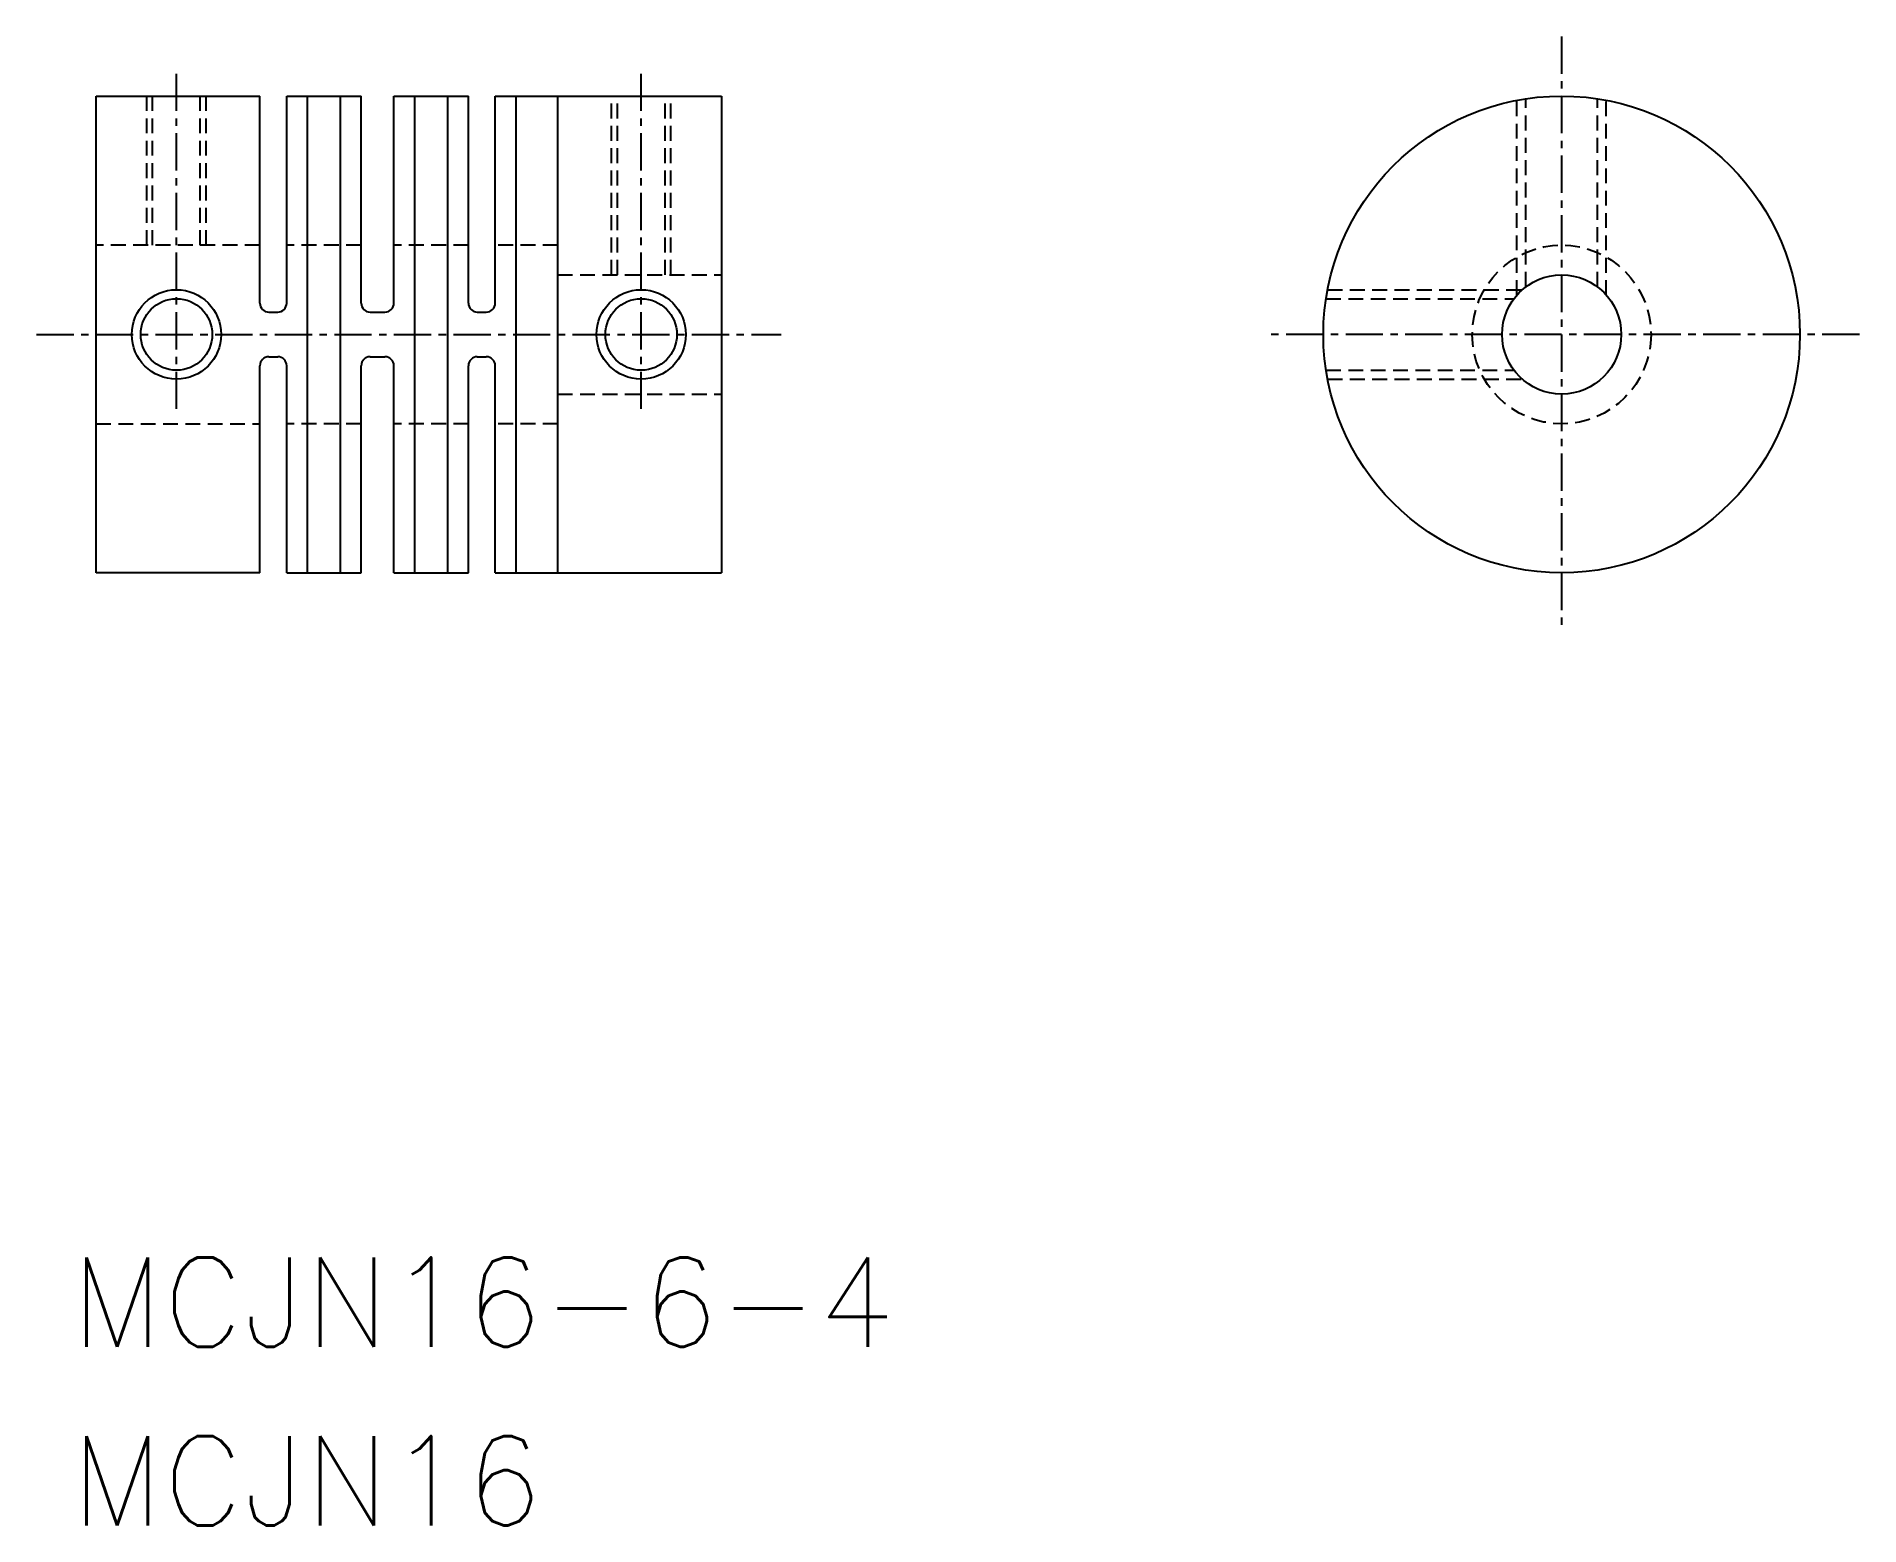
# Model space of a CAD drawing. Extents: x 57 to 118.2, y 61.9 to 111.9.
import ezdxf

# ---------------------------------------------------------------- set-up
doc = ezdxf.new("R2010")
doc.units = 0
doc.linetypes.add('CENTER', pattern=[2, 1.25, -0.25, 0.25, -0.25])
doc.linetypes.add('DASHED', pattern=[0.75, 0.5, -0.25])
doc.layers.get('0').update_dxf_attribs({"linetype": 'CONTINUOUS'})
doc.layers.add('CENTER', color=1, linetype='CENTER')
doc.styles.add('MISUMI', font='txt.shx')

msp = doc.modelspace()

# ---------------------------------------------------------------- linework, layer by layer
at = {"color": 7, "linetype": 'CONTINUOUS'}
for p, q in [((59.039, 93.913), (59.039, 109.913)), ((59.039, 109.913), (64.539, 109.913)), ((64.539, 102.963), (64.539, 109.913)), ((65.439, 102.963), (65.439, 109.913)), ((65.439, 109.913), (67.939, 109.913)), ((66.139, 93.913), (66.139, 109.913)), ((67.239, 109.913), (67.239, 93.913)), ((67.939, 102.963), (67.939, 109.913)), ((69.039, 102.963), (69.039, 109.913)), ((69.039, 109.913), (71.539, 109.913)), ((69.739, 93.913), (69.739, 109.913)), ((70.839, 109.913), (70.839, 93.913)), ((71.539, 102.963), (71.539, 109.913)), ((72.439, 102.963), (72.439, 109.913)), ((72.439, 109.913), (80.039, 109.913)), ((73.139, 93.913), (73.139, 109.913)), ((74.539, 93.913), (74.539, 109.913)), ((80.039, 109.913), (80.039, 93.913)), ((64.839, 102.663), (65.139, 102.663)), ((68.239, 102.663), (68.739, 102.663)), ((71.839, 102.663), (72.139, 102.663)), ((64.839, 101.163), (65.139, 101.163)), ((68.239, 101.163), (68.739, 101.163)), ((71.839, 101.163), (72.139, 101.163)), ((64.539, 93.913), (64.539, 100.863)), ((65.439, 93.913), (65.439, 100.863)), ((67.939, 93.913), (67.939, 100.863)), ((69.039, 93.913), (69.039, 100.863)), ((71.539, 93.913), (71.539, 100.863)), ((72.439, 93.913), (72.439, 100.863)), ((64.539, 93.913), (59.039, 93.913)), ((65.439, 93.913), (67.939, 93.913)), ((69.039, 93.913), (71.539, 93.913)), ((72.439, 93.913), (80.039, 93.913))]:
    msp.add_line(p, q, dxfattribs=at)
at = {"color": 3, "linetype": 'DASHED'}
for p, q in [((60.739, 104.913), (60.739, 109.913)), ((60.939, 104.913), (60.939, 109.913)), ((62.539, 104.913), (62.539, 109.913)), ((62.739, 104.913), (62.739, 109.913)), ((76.339, 103.913), (76.339, 109.913)), ((76.539, 103.913), (76.539, 109.913)), ((78.139, 103.913), (78.139, 109.913)), ((78.339, 103.913), (78.339, 109.913)), ((106.739, 103.236), (106.739, 109.771)), ((107.039, 103.513), (107.039, 109.823)), ((109.439, 103.513), (109.439, 109.823)), ((109.739, 103.236), (109.739, 109.771)), ((64.539, 104.913), (59.039, 104.913)), ((67.939, 104.913), (65.439, 104.913)), ((71.539, 104.913), (69.039, 104.913)), ((74.539, 104.913), (72.439, 104.913)), ((74.539, 103.913), (80.039, 103.913)), ((100.33, 103.113), (106.639, 103.113)), ((100.381, 103.413), (106.916, 103.413)), ((100.33, 100.713), (106.639, 100.713)), ((100.381, 100.413), (106.916, 100.413)), ((74.539, 99.913), (80.039, 99.913)), ((59.039, 98.913), (64.539, 98.913)), ((67.939, 98.913), (65.439, 98.913)), ((71.539, 98.913), (69.039, 98.913)), ((74.539, 98.913), (72.439, 98.913))]:
    msp.add_line(p, q, dxfattribs=at)
at = {"color": 7, "linetype": 'CONTINUOUS'}
for centre, radius in [((108.239, 101.913), 8), ((108.239, 101.913), 2), ((61.739, 101.913), 1.2), ((77.339, 101.913), 1.2)]:
    msp.add_circle(centre, radius, dxfattribs=at)
at = {"color": 3, "linetype": 'DASHED'}
msp.add_circle((108.239, 101.913), 3, dxfattribs=at)
at = {"color": 3, "linetype": 'CONTINUOUS'}
for centre in [(61.739, 101.913), (77.339, 101.913)]:
    msp.add_circle(centre, 1.5, dxfattribs=at)
at = {"color": 7, "linetype": 'CONTINUOUS'}
for centre, start, end in [((64.839, 102.963), 180, 270), ((65.139, 102.963), 270, 0), ((68.239, 102.963), 180, 270), ((68.739, 102.963), 270, 0), ((71.839, 102.963), 180, 270), ((72.139, 102.963), 270, 0), ((64.839, 100.863), 90, 180), ((65.139, 100.863), 0, 90), ((68.239, 100.863), 90, 180), ((68.739, 100.863), 0, 90), ((71.839, 100.863), 90, 180), ((72.139, 100.863), 0, 90)]:
    msp.add_arc(centre, 0.3, start, end, dxfattribs=at)
at = {"layer": 'CENTER', "color": 1, "linetype": 'CENTER'}
for p, q in [((108.239, 111.913), (108.239, 91.913)), ((61.739, 99.413), (61.739, 110.913)), ((77.339, 99.413), (77.339, 110.913)), ((57.039, 101.913), (82.039, 101.913)), ((118.239, 101.913), (98.239, 101.913))]:
    msp.add_line(p, q, dxfattribs=at)

# ---------------------------------------------------------------- texts
at = {"color": 7, "linetype": 'CONTINUOUS', "style": 'MISUMI'}
for s, p in [('MCJN16-6-4', (58.202, 67.939)), ('MCJN16', (58.202, 61.939))]:
    msp.add_text(s, height=3, dxfattribs=at).set_placement(p)

doc.saveas('drawing.dxf')
